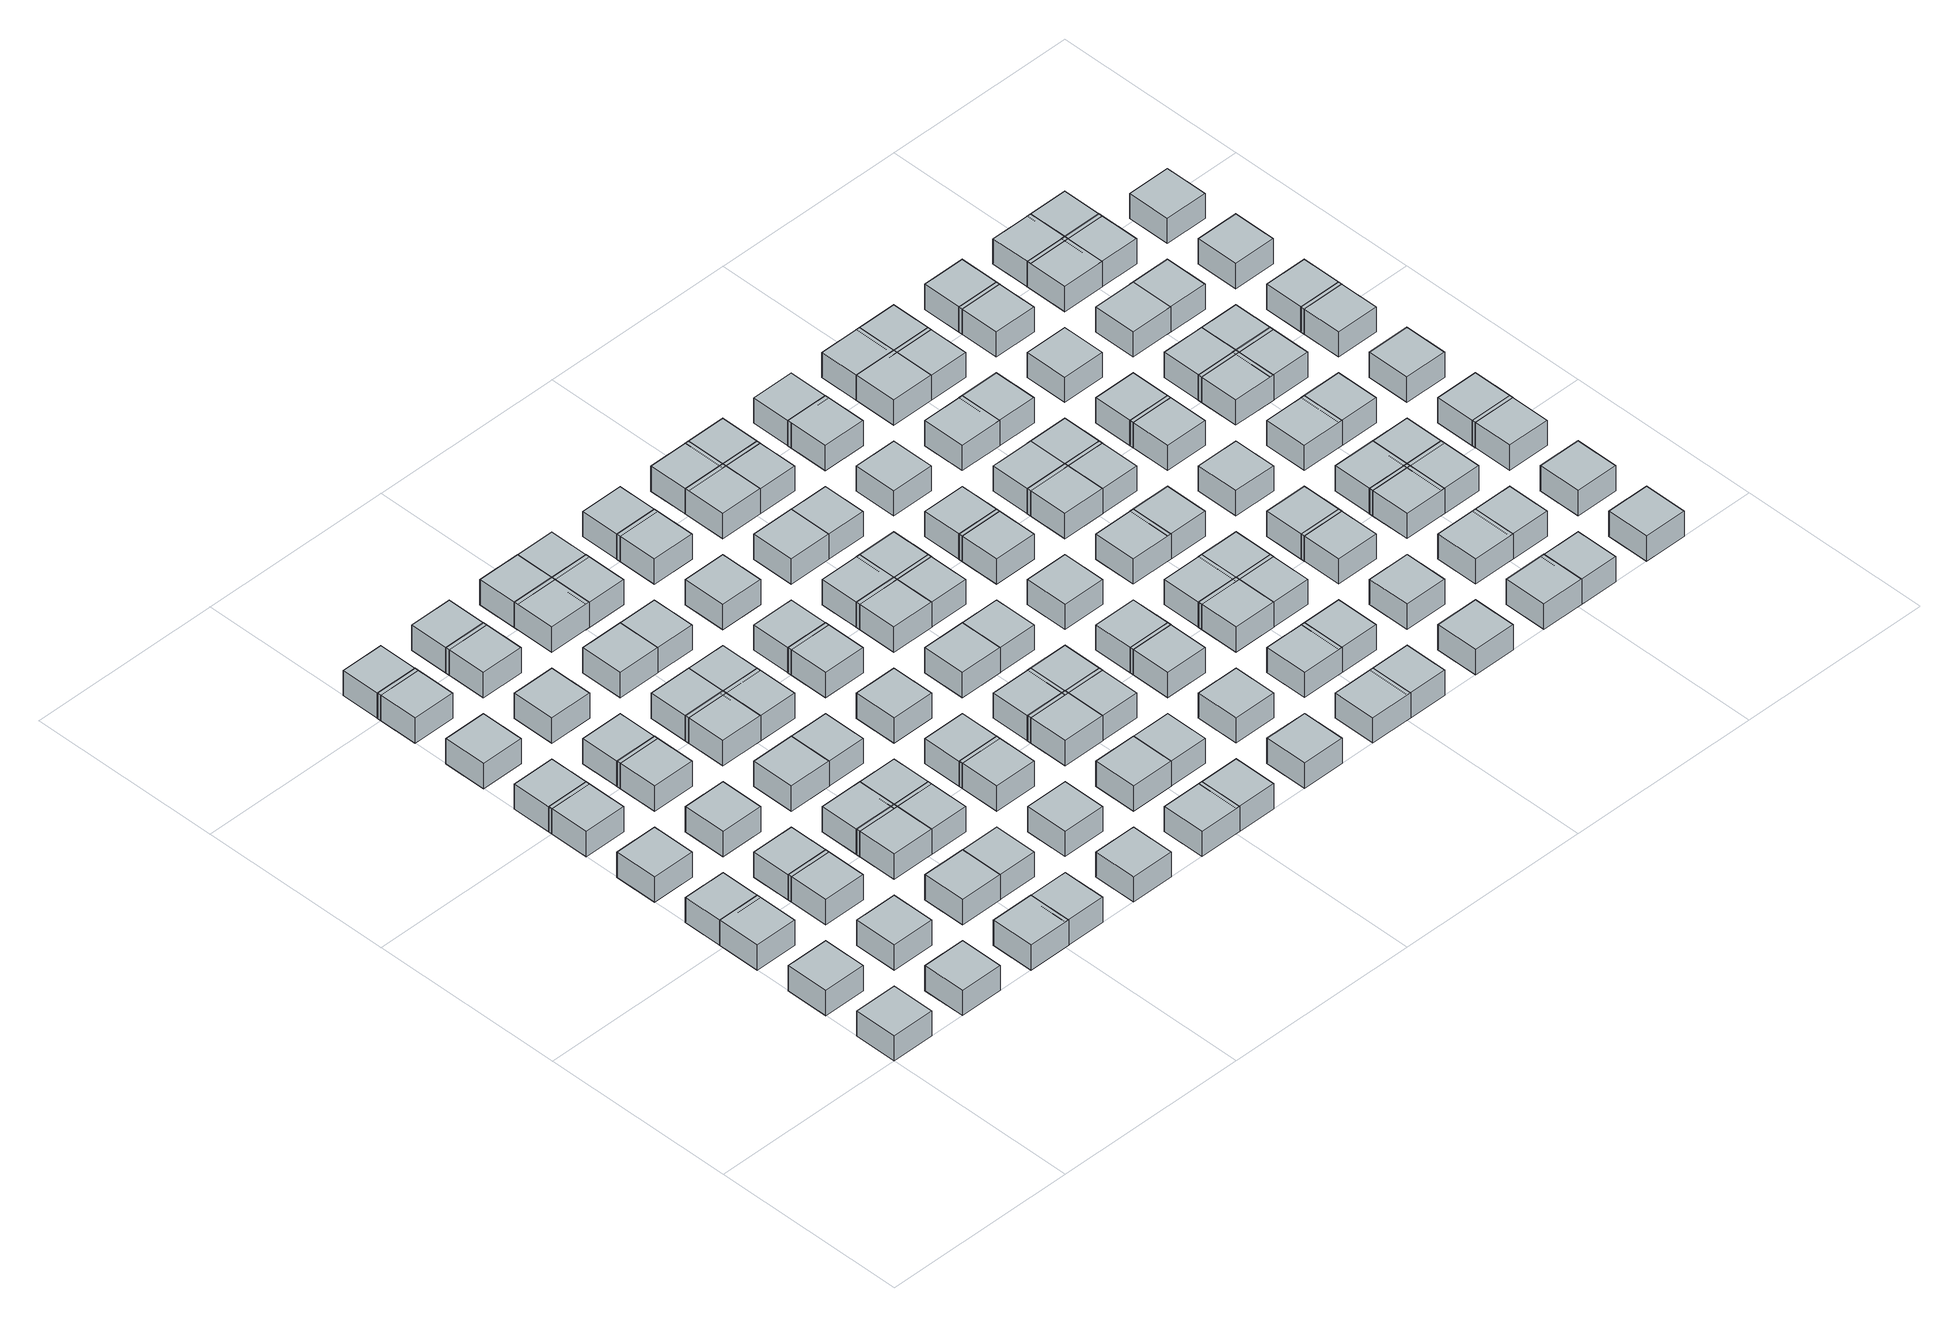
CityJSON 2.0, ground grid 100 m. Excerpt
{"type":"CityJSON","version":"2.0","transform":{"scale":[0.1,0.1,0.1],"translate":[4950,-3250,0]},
"CityObjects":{
"object1":{"type":"GenericCityObject","geometry":[{"type":"Solid","lod":"1","boundaries":[[[[0,1,2,3]],[[4,5,1,0]],[[5,6,2,1]],[[6,7,3,2]],[[7,4,0,3]],[[7,6,5,4]]]]}]},
"object2":{"type":"GenericCityObject","geometry":[{"type":"Solid","lod":"1","boundaries":[[[[8,9,10,11]],[[12,13,9,8]],[[13,14,10,9]],[[14,15,11,10]],[[15,12,8,11]],[[15,14,13,12]]]]}]},
"object3":{"type":"GenericCityObject","geometry":[{"type":"Solid","lod":"1","boundaries":[[[[16,17,18,19]],[[20,21,17,16]],[[21,22,18,17]],[[22,23,19,18]],[[23,20,16,19]],[[23,22,21,20]]]]}]},
"object4":{"type":"GenericCityObject","geometry":[{"type":"Solid","lod":"1","boundaries":[[[[24,25,26,27]],[[28,29,25,24]],[[29,30,26,25]],[[30,31,27,26]],[[31,28,24,27]],[[31,30,29,28]]]]}]},
"object5":{"type":"GenericCityObject","geometry":[{"type":"Solid","lod":"1","boundaries":[[[[32,33,34,35]],[[36,37,33,32]],[[37,38,34,33]],[[38,39,35,34]],[[39,36,32,35]],[[39,38,37,36]]]]}]},
"object6":{"type":"GenericCityObject","geometry":[{"type":"Solid","lod":"1","boundaries":[[[[40,41,42,43]],[[44,45,41,40]],[[45,46,42,41]],[[46,47,43,42]],[[47,44,40,43]],[[47,46,45,44]]]]}]},
"object7":{"type":"GenericCityObject","geometry":[{"type":"Solid","lod":"1","boundaries":[[[[48,49,50,51]],[[52,53,49,48]],[[53,54,50,49]],[[54,55,51,50]],[[55,52,48,51]],[[55,54,53,52]]]]}]},
"object8":{"type":"GenericCityObject","geometry":[{"type":"Solid","lod":"1","boundaries":[[[[56,57,58,59]],[[60,61,57,56]],[[61,62,58,57]],[[62,63,59,58]],[[63,60,56,59]],[[63,62,61,60]]]]}]},
"object9":{"type":"GenericCityObject","geometry":[{"type":"Solid","lod":"1","boundaries":[[[[64,65,66,67]],[[68,69,65,64]],[[69,70,66,65]],[[70,71,67,66]],[[71,68,64,67]],[[71,70,69,68]]]]}]},
"object10":{"type":"GenericCityObject","geometry":[{"type":"Solid","lod":"1","boundaries":[[[[72,73,74,75]],[[76,77,73,72]],[[77,78,74,73]],[[78,79,75,74]],[[79,76,72,75]],[[79,78,77,76]]]]}]},
"object11":{"type":"GenericCityObject","geometry":[{"type":"Solid","lod":"1","boundaries":[[[[80,81,82,83]],[[84,85,81,80]],[[85,86,82,81]],[[86,87,83,82]],[[87,84,80,83]],[[87,86,85,84]]]]}]},
"object12":{"type":"GenericCityObject","geometry":[{"type":"Solid","lod":"1","boundaries":[[[[88,89,90,91]],[[92,93,89,88]],[[93,94,90,89]],[[94,95,91,90]],[[95,92,88,91]],[[95,94,93,92]]]]}]},
"object13":{"type":"GenericCityObject","geometry":[{"type":"Solid","lod":"1","boundaries":[[[[96,97,98,99]],[[100,101,97,96]],[[101,102,98,97]],[[102,103,99,98]],[[103,100,96,99]],[[103,102,101,100]]]]}]},
"object14":{"type":"GenericCityObject","geometry":[{"type":"Solid","lod":"1","boundaries":[[[[104,105,106,107]],[[108,109,105,104]],[[109,110,106,105]],[[110,111,107,106]],[[111,108,104,107]],[[111,110,109,108]]]]}]},
"object15":{"type":"GenericCityObject","geometry":[{"type":"Solid","lod":"1","boundaries":[[[[112,113,114,115]],[[116,117,113,112]],[[117,118,114,113]],[[118,119,115,114]],[[119,116,112,115]],[[119,118,117,116]]]]}]},
"object16":{"type":"GenericCityObject","geometry":[{"type":"Solid","lod":"1","boundaries":[[[[120,121,122,123]],[[124,125,121,120]],[[125,126,122,121]],[[126,127,123,122]],[[127,124,120,123]],[[127,126,125,124]]]]}]},
"object17":{"type":"GenericCityObject","geometry":[{"type":"Solid","lod":"1","boundaries":[[[[128,129,130,131]],[[132,133,129,128]],[[133,134,130,129]],[[134,135,131,130]],[[135,132,128,131]],[[135,134,133,132]]]]}]},
"object18":{"type":"GenericCityObject","geometry":[{"type":"Solid","lod":"1","boundaries":[[[[136,137,138,139]],[[140,141,137,136]],[[141,142,138,137]],[[142,143,139,138]],[[143,140,136,139]],[[143,142,141,140]]]]}]},
"object19":{"type":"GenericCityObject","geometry":[{"type":"Solid","lod":"1","boundaries":[[[[144,145,146,147]],[[148,149,145,144]],[[149,150,146,145]],[[150,151,147,146]],[[151,148,144,147]],[[151,150,149,148]]]]}]},
"object20":{"type":"GenericCityObject","geometry":[{"type":"Solid","lod":"1","boundaries":[[[[152,153,154,155]],[[156,157,153,152]],[[157,158,154,153]],[[158,159,155,154]],[[159,156,152,155]],[[159,158,157,156]]]]}]},
"object21":{"type":"GenericCityObject","geometry":[{"type":"Solid","lod":"1","boundaries":[[[[160,161,162,163]],[[164,165,161,160]],[[165,166,162,161]],[[166,167,163,162]],[[167,164,160,163]],[[167,166,165,164]]]]}]},
"object22":{"type":"GenericCityObject","geometry":[{"type":"Solid","lod":"1","boundaries":[[[[168,169,170,171]],[[172,173,169,168]],[[173,174,170,169]],[[174,175,171,170]],[[175,172,168,171]],[[175,174,173,172]]]]}]},
"object23":{"type":"GenericCityObject","geometry":[{"type":"Solid","lod":"1","boundaries":[[[[176,177,178,179]],[[180,181,177,176]],[[181,182,178,177]],[[182,183,179,178]],[[183,180,176,179]],[[183,182,181,180]]]]}]},
"object24":{"type":"GenericCityObject","geometry":[{"type":"Solid","lod":"1","boundaries":[[[[184,185,186,187]],[[188,189,185,184]],[[189,190,186,185]],[[190,191,187,186]],[[191,188,184,187]],[[191,190,189,188]]]]}]},
"object25":{"type":"GenericCityObject","geometry":[{"type":"Solid","lod":"1","boundaries":[[[[192,193,194,195]],[[196,197,193,192]],[[197,198,194,193]],[[198,199,195,194]],[[199,196,192,195]],[[199,198,197,196]]]]}]},
"object26":{"type":"GenericCityObject","geometry":[{"type":"Solid","lod":"1","boundaries":[[[[200,201,202,203]],[[204,205,201,200]],[[205,206,202,201]],[[206,207,203,202]],[[207,204,200,203]],[[207,206,205,204]]]]}]},
"object27":{"type":"GenericCityObject","geometry":[{"type":"Solid","lod":"1","boundaries":[[[[208,209,210,211]],[[212,213,209,208]],[[213,214,210,209]],[[214,215,211,210]],[[215,212,208,211]],[[215,214,213,212]]]]}]},
"object28":{"type":"GenericCityObject","geometry":[{"type":"Solid","lod":"1","boundaries":[[[[216,217,218,219]],[[220,221,217,216]],[[221,222,218,217]],[[222,223,219,218]],[[223,220,216,219]],[[223,222,221,220]]]]}]},
"object29":{"type":"GenericCityObject","geometry":[{"type":"Solid","lod":"1","boundaries":[[[[224,225,226,227]],[[228,229,225,224]],[[229,230,226,225]],[[230,231,227,226]],[[231,228,224,227]],[[231,230,229,228]]]]}]},
"object30":{"type":"GenericCityObject","geometry":[{"type":"Solid","lod":"1","boundaries":[[[[232,233,234,235]],[[236,237,233,232]],[[237,238,234,233]],[[238,239,235,234]],[[239,236,232,235]],[[239,238,237,236]]]]}]},
"object31":{"type":"GenericCityObject","geometry":[{"type":"Solid","lod":"1","boundaries":[[[[240,241,242,243]],[[244,245,241,240]],[[245,246,242,241]],[[246,247,243,242]],[[247,244,240,243]],[[247,246,245,244]]]]}]},
"object32":{"type":"GenericCityObject","geometry":[{"type":"Solid","lod":"1","boundaries":[[[[248,249,250,251]],[[252,253,249,248]],[[253,254,250,249]],[[254,255,251,250]],[[255,252,248,251]],[[255,254,253,252]]]]}]},
"object33":{"type":"GenericCityObject","geometry":[{"type":"Solid","lod":"1","boundaries":[[[[256,257,258,259]],[[260,261,257,256]],[[261,262,258,257]],[[262,263,259,258]],[[263,260,256,259]],[[263,262,261,260]]]]}]},
"object34":{"type":"GenericCityObject","geometry":[{"type":"Solid","lod":"1","boundaries":[[[[264,265,266,267]],[[268,269,265,264]],[[269,270,266,265]],[[270,271,267,266]],[[271,268,264,267]],[[271,270,269,268]]]]}]},
"object35":{"type":"GenericCityObject","geometry":[{"type":"Solid","lod":"1","boundaries":[[[[272,273,274,275]],[[276,277,273,272]],[[277,278,274,273]],[[278,279,275,274]],[[279,276,272,275]],[[279,278,277,276]]]]}]},
"object36":{"type":"GenericCityObject","geometry":[{"type":"Solid","lod":"1","boundaries":[[[[280,281,282,283]],[[284,285,281,280]],[[285,286,282,281]],[[286,287,283,282]],[[287,284,280,283]],[[287,286,285,284]]]]}]},
"object37":{"type":"GenericCityObject","geometry":[{"type":"Solid","lod":"1","boundaries":[[[[288,289,290,291]],[[292,293,289,288]],[[293,294,290,289]],[[294,295,291,290]],[[295,292,288,291]],[[295,294,293,292]]]]}]},
"object38":{"type":"GenericCityObject","geometry":[{"type":"Solid","lod":"1","boundaries":[[[[296,297,298,299]],[[300,301,297,296]],[[301,302,298,297]],[[302,303,299,298]],[[303,300,296,299]],[[303,302,301,300]]]]}]},
"object39":{"type":"GenericCityObject","geometry":[{"type":"Solid","lod":"1","boundaries":[[[[304,305,306,307]],[[308,309,305,304]],[[309,310,306,305]],[[310,311,307,306]],[[311,308,304,307]],[[311,310,309,308]]]]}]},
"object40":{"type":"GenericCityObject","geometry":[{"type":"Solid","lod":"1","boundaries":[[[[312,313,314,315]],[[316,317,313,312]],[[317,318,314,313]],[[318,319,315,314]],[[319,316,312,315]],[[319,318,317,316]]]]}]},
"object41":{"type":"GenericCityObject","geometry":[{"type":"Solid","lod":"1","boundaries":[[[[320,321,322,323]],[[324,325,321,320]],[[325,326,322,321]],[[326,327,323,322]],[[327,324,320,323]],[[327,326,325,324]]]]}]},
"object42":{"type":"GenericCityObject","geometry":[{"type":"Solid","lod":"1","boundaries":[[[[328,329,330,331]],[[332,333,329,328]],[[333,334,330,329]],[[334,335,331,330]],[[335,332,328,331]],[[335,334,333,332]]]]}]},
"object43":{"type":"GenericCityObject","geometry":[{"type":"Solid","lod":"1","boundaries":[[[[336,337,338,339]],[[340,341,337,336]],[[341,342,338,337]],[[342,343,339,338]],[[343,340,336,339]],[[343,342,341,340]]]]}]},
"object44":{"type":"GenericCityObject","geometry":[{"type":"Solid","lod":"1","boundaries":[[[[344,345,346,347]],[[348,349,345,344]],[[349,350,346,345]],[[350,351,347,346]],[[351,348,344,347]],[[351,350,349,348]]]]}]},
"object45":{"type":"GenericCityObject","geometry":[{"type":"Solid","lod":"1","boundaries":[[[[352,353,354,355]],[[356,357,353,352]],[[357,358,354,353]],[[358,359,355,354]],[[359,356,352,355]],[[359,358,357,356]]]]}]},
"object46":{"type":"GenericCityObject","geometry":[{"type":"Solid","lod":"1","boundaries":[[[[360,361,362,363]],[[364,365,361,360]],[[365,366,362,361]],[[366,367,363,362]],[[367,364,360,363]],[[367,366,365,364]]]]}]},
"object47":{"type":"GenericCityObject","geometry":[{"type":"Solid","lod":"1","boundaries":[[[[368,369,370,371]],[[372,373,369,368]],[[373,374,370,369]],[[374,375,371,370]],[[375,372,368,371]],[[375,374,373,372]]]]}]},
"object48":{"type":"GenericCityObject","geometry":[{"type":"Solid","lod":"1","boundaries":[[[[376,377,378,379]],[[380,381,377,376]],[[381,382,378,377]],[[382,383,379,378]],[[383,380,376,379]],[[383,382,381,380]]]]}]},
"object49":{"type":"GenericCityObject","geometry":[{"type":"Solid","lod":"1","boundaries":[[[[384,385,386,387]],[[388,389,385,384]],[[389,390,386,385]],[[390,391,387,386]],[[391,388,384,387]],[[391,390,389,388]]]]}]},
"object50":{"type":"GenericCityObject","geometry":[{"type":"Solid","lod":"1","boundaries":[[[[392,393,394,395]],[[396,397,393,392]],[[397,398,394,393]],[[398,399,395,394]],[[399,396,392,395]],[[399,398,397,396]]]]}]},
"object51":{"type":"GenericCityObject","geometry":[{"type":"Solid","lod":"1","boundaries":[[[[400,401,402,403]],[[404,405,401,400]],[[405,406,402,401]],[[406,407,403,402]],[[407,404,400,403]],[[407,406,405,404]]]]}]},
"object52":{"type":"GenericCityObject","geometry":[{"type":"Solid","lod":"1","boundaries":[[[[408,409,410,411]],[[412,413,409,408]],[[413,414,410,409]],[[414,415,411,410]],[[415,412,408,411]],[[415,414,413,412]]]]}]},
"object53":{"type":"GenericCityObject","geometry":[{"type":"Solid","lod":"1","boundaries":[[[[416,417,418,419]],[[420,421,417,416]],[[421,422,418,417]],[[422,423,419,418]],[[423,420,416,419]],[[423,422,421,420]]]]}]},
"object54":{"type":"GenericCityObject","geometry":[{"type":"Solid","lod":"1","boundaries":[[[[424,425,426,427]],[[428,429,425,424]],[[429,430,426,425]],[[430,431,427,426]],[[431,428,424,427]],[[431,430,429,428]]]]}]},
"object55":{"type":"GenericCityObject","geometry":[{"type":"Solid","lod":"1","boundaries":[[[[432,433,434,435]],[[436,437,433,432]],[[437,438,434,433]],[[438,439,435,434]],[[439,436,432,435]],[[439,438,437,436]]]]}]},
"object56":{"type":"GenericCityObject","geometry":[{"type":"Solid","lod":"1","boundaries":[[[[440,441,442,443]],[[444,445,441,440]],[[445,446,442,441]],[[446,447,443,442]],[[447,444,440,443]],[[447,446,445,444]]]]}]},
"object57":{"type":"GenericCityObject","geometry":[{"type":"Solid","lod":"1","boundaries":[[[[448,449,450,451]],[[452,453,449,448]],[[453,454,450,449]],[[454,455,451,450]],[[455,452,448,451]],[[455,454,453,452]]]]}]},
"object58":{"type":"GenericCityObject","geometry":[{"type":"Solid","lod":"1","boundaries":[[[[456,457,458,459]],[[460,461,457,456]],[[461,462,458,457]],[[462,463,459,458]],[[463,460,456,459]],[[463,462,461,460]]]]}]},
"object59":{"type":"GenericCityObject","geometry":[{"type":"Solid","lod":"1","boundaries":[[[[464,465,466,467]],[[468,469,465,464]],[[469,470,466,465]],[[470,471,467,466]],[[471,468,464,467]],[[471,470,469,468]]]]}]},
"object60":{"type":"GenericCityObject","geometry":[{"type":"Solid","lod":"1","boundaries":[[[[472,473,474,475]],[[476,477,473,472]],[[477,478,474,473]],[[478,479,475,474]],[[479,476,472,475]],[[479,478,477,476]]]]}]},
"object61":{"type":"GenericCityObject","geometry":[{"type":"Solid","lod":"1","boundaries":[[[[480,481,482,483]],[[484,485,481,480]],[[485,486,482,481]],[[486,487,483,482]],[[487,484,480,483]],[[487,486,485,484]]]]}]},
"object62":{"type":"GenericCityObject","geometry":[{"type":"Solid","lod":"1","boundaries":[[[[488,489,490,491]],[[492,493,489,488]],[[493,494,490,489]],[[494,495,491,490]],[[495,492,488,491]],[[495,494,493,492]]]]}]},
"object63":{"type":"GenericCityObject","geometry":[{"type":"Solid","lod":"1","boundaries":[[[[496,497,498,499]],[[500,501,497,496]],[[501,502,498,497]],[[502,503,499,498]],[[503,500,496,499]],[[503,502,501,500]]]]}]},
"object64":{"type":"GenericCityObject","geometry":[{"type":"Solid","lod":"1","boundaries":[[[[504,505,506,507]],[[508,509,505,504]],[[509,510,506,505]],[[510,511,507,506]],[[511,508,504,507]],[[511,510,509,508]]]]}]},
"object65":{"type":"GenericCityObject","geometry":[{"type":"Solid","lod":"1","boundaries":[[[[512,513,514,515]],[[516,517,513,512]],[[517,518,514,513]],[[518,519,515,514]],[[519,516,512,515]],[[519,518,517,516]]]]}]},
"object66":{"type":"GenericCityObject","geometry":[{"type":"Solid","lod":"1","boundaries":[[[[520,521,522,523]],[[524,525,521,520]],[[525,526,522,521]],[[526,527,523,522]],[[527,524,520,523]],[[527,526,525,524]]]]}]},
"object67":{"type":"GenericCityObject","geometry":[{"type":"Solid","lod":"1","boundaries":[[[[528,529,530,531]],[[532,533,529,528]],[[533,534,530,529]],[[534,535,531,530]],[[535,532,528,531]],[[535,534,533,532]]]]}]},
"object68":{"type":"GenericCityObject","geometry":[{"type":"Solid","lod":"1","boundaries":[[[[536,537,538,539]],[[540,541,537,536]],[[541,542,538,537]],[[542,543,539,538]],[[543,540,536,539]],[[543,542,541,540]]]]}]},
"object69":{"type":"GenericCityObject","geometry":[{"type":"Solid","lod":"1","boundaries":[[[[544,545,546,547]],[[548,549,545,544]],[[549,550,546,545]],[[550,551,547,546]],[[551,548,544,547]],[[551,550,549,548]]]]}]},
"object70":{"type":"GenericCityObject","geometry":[{"type":"Solid","lod":"1","boundaries":[[[[552,553,554,555]],[[556,557,553,552]],[[557,558,554,553]],[[558,559,555,554]],[[559,556,552,555]],[[559,558,557,556]]]]}]},
"object71":{"type":"GenericCityObject","geometry":[{"type":"Solid","lod":"1","boundaries":[[[[560,561,562,563]],[[564,565,561,560]],[[565,566,562,561]],[[566,567,563,562]],[[567,564,560,563]],[[567,566,565,564]]]]}]},
"object72":{"type":"GenericCityObject","geometry":[{"type":"Solid","lod":"1","boundaries":[[[[568,569,570,571]],[[572,573,569,568]],[[573,574,570,569]],[[574,575,571,570]],[[575,572,568,571]],[[575,574,573,572]]]]}]},
"object73":{"type":"GenericCityObject","geometry":[{"type":"Solid","lod":"1","boundaries":[[[[576,577,578,579]],[[580,581,577,576]],[[581,582,578,577]],[[582,583,579,578]],[[583,580,576,579]],[[583,582,581,580]]]]}]},
"object74":{"type":"GenericCityObject","geometry":[{"type":"Solid","lod":"1","boundaries":[[[[584,585,586,587]],[[588,589,585,584]],[[589,590,586,585]],[[590,591,587,586]],[[591,588,584,587]],[[591,590,589,588]]]]}]},
"object75":{"type":"GenericCityObject","geometry":[{"type":"Solid","lod":"1","boundaries":[[[[592,593,594,595]],[[596,597,593,592]],[[597,598,594,593]],[[598,599,595,594]],[[599,596,592,595]],[[599,598,597,596]]]]}]},
"object76":{"type":"GenericCityObject","geometry":[{"type":"Solid","lod":"1","boundaries":[[[[600,601,602,603]],[[604,605,601,600]],[[605,606,602,601]],[[606,607,603,602]],[[607,604,600,603]],[[607,606,605,604]]]]}]},
"object77":{"type":"GenericCityObject","geometry":[{"type":"Solid","lod":"1","boundaries":[[[[608,609,610,611]],[[612,613,609,608]],[[613,614,610,609]],[[614,615,611,610]],[[615,612,608,611]],[[615,614,613,612]]]]}]},
"object78":{"type":"GenericCityObject","geometry":[{"type":"Solid","lod":"1","boundaries":[[[[616,617,618,619]],[[620,621,617,616]],[[621,622,618,617]],[[622,623,619,618]],[[623,620,616,619]],[[623,622,621,620]]]]}]},
"object79":{"type":"GenericCityObject","geometry":[{"type":"Solid","lod":"1","boundaries":[[[[624,625,626,627]],[[628,629,625,624]],[[629,630,626,625]],[[630,631,627,626]],[[631,628,624,627]],[[631,630,629,628]]]]}]},
"object80":{"type":"GenericCityObject","geometry":[{"type":"Solid","lod":"1","boundaries":[[[[632,633,634,635]],[[636,637,633,632]],[[637,638,634,633]],[[638,639,635,634]],[[639,636,632,635]],[[639,638,637,636]]]]}]},
"object81":{"type":"GenericCityObject","geometry":[{"type":"Solid","lod":"1","boundaries":[[[[640,641,642,643]],[[644,645,641,640]],[[645,646,642,641]],[[646,647,643,642]],[[647,644,640,643]],[[647,646,645,644]]]]}]},
"object82":{"type":"GenericCityObject","geometry":[{"type":"Solid","lod":"1","boundaries":[[[[648,649,650,651]],[[652,653,649,648]],[[653,654,650,649]],[[654,655,651,650]],[[655,652,648,651]],[[655,654,653,652]]]]}]},
"object83":{"type":"GenericCityObject","geometry":[{"type":"Solid","lod":"1","boundaries":[[[[656,657,658,659]],[[660,661,657,656]],[[661,662,658,657]],[[662,663,659,658]],[[663,660,656,659]],[[663,662,661,660]]]]}]},
"object84":{"type":"GenericCityObject","geometry":[{"type":"Solid","lod":"1","boundaries":[[[[664,665,666,667]],[[668,669,665,664]],[[669,670,666,665]],[[670,671,667,666]],[[671,668,664,667]],[[671,670,669,668]]]]}]},
"object85":{"type":"GenericCityObject","geometry":[{"type":"Solid","lod":"1","boundaries":[[[[672,673,674,675]],[[676,677,673,672]],[[677,678,674,673]],[[678,679,675,674]],[[679,676,672,675]],[[679,678,677,676]]]]}]},
"object86":{"type":"GenericCityObject","geometry":[{"type":"Solid","lod":"1","boundaries":[[[[680,681,682,683]],[[684,685,681,680]],[[685,686,682,681]],[[686,687,683,682]],[[687,684,680,683]],[[687,686,685,684]]]]}]},
"object87":{"type":"GenericCityObject","geometry":[{"type":"Solid","lod":"1","boundaries":[[[[688,689,690,691]],[[692,693,689,688]],[[693,694,690,689]],[[694,695,691,690]],[[695,692,688,691]],[[695,694,693,692]]]]}]},
"object88":{"type":"GenericCityObject","geometry":[{"type":"Solid","lod":"1","boundaries":[[[[696,697,698,699]],[[700,701,697,696]],[[701,702,698,697]],[[702,703,699,698]],[[703,700,696,699]],[[703,702,701,700]]]]}]},
"object89":{"type":"GenericCityObject","geometry":[{"type":"Solid","lod":"1","boundaries":[[[[704,705,706,707]],[[708,709,705,704]],[[709,710,706,705]],[[710,711,707,706]],[[711,708,704,707]],[[711,710,709,708]]]]}]},
"object90":{"type":"GenericCityObject","geometry":[{"type":"Solid","lod":"1","boundaries":[[[[712,713,714,715]],[[716,717,713,712]],[[717,718,714,713]],[[718,719,715,714]],[[719,716,712,715]],[[719,718,717,716]]]]}]},
"object91":{"type":"GenericCityObject","geometry":[{"type":"Solid","lod":"1","boundaries":[[[[720,721,722,723]],[[724,725,721,720]],[[725,726,722,721]],[[726,727,723,722]],[[727,724,720,723]],[[727,726,725,724]]]]}]},
"object92":{"type":"GenericCityObject","geometry":[{"type":"Solid","lod":"1","boundaries":[[[[728,729,730,731]],[[732,733,729,728]],[[733,734,730,729]],[[734,735,731,730]],[[735,732,728,731]],[[735,734,733,732]]]]}]},
"object93":{"type":"GenericCityObject","geometry":[{"type":"Solid","lod":"1","boundaries":[[[[736,737,738,739]],[[740,741,737,736]],[[741,742,738,737]],[[742,743,739,738]],[[743,740,736,739]],[[743,742,741,740]]]]}]},
"object94":{"type":"GenericCityObject","geometry":[{"type":"Solid","lod":"1","boundaries":[[[[744,745,746,747]],[[748,749,745,744]],[[749,750,746,745]],[[750,751,747,746]],[[751,748,744,747]],[[751,750,749,748]]]]}]},
"object95":{"type":"GenericCityObject","geometry":[{"type":"Solid","lod":"1","boundaries":[[[[752,753,754,755]],[[756,757,753,752]],[[757,758,754,753]],[[758,759,755,754]],[[759,756,752,755]],[[759,758,757,756]]]]}]},
"object96":{"type":"GenericCityObject","geometry":[{"type":"Solid","lod":"1","boundaries":[[[[760,761,762,763]],[[764,765,761,760]],[[765,766,762,761]],[[766,767,763,762]],[[767,764,760,763]],[[767,766,765,764]]]]}]},
"object97":{"type":"GenericCityObject","geometry":[{"type":"Solid","lod":"1","boundaries":[[[[768,769,770,771]],[[772,773,769,768]],[[773,774,770,769]],[[774,775,771,770]],[[775,772,768,771]],[[775,774,773,772]]]]}]},
"object98":{"type":"GenericCityObject","geometry":[{"type":"Solid","lod":"1","boundaries":[[[[776,777,778,779]],[[780,781,777,776]],[[781,782,778,777]],[[782,783,779,778]],[[783,780,776,779]],[[783,782,781,780]]]]}]},
"object99":{"type":"GenericCityObject","geometry":[{"type":"Solid","lod":"1","boundaries":[[[[784,785,786,787]],[[788,789,785,784]],[[789,790,786,785]],[[790,791,787,786]],[[791,788,784,787]],[[791,790,789,788]]]]}]},
"object100":{"type":"GenericCityObject","geometry":[{"type":"Solid","lod":"1","boundaries":[[[[792,793,794,795]],[[796,797,793,792]],[[797,798,794,793]],[[798,799,795,794]],[[799,796,792,795]],[[799,798,797,796]]]]}]},
"object101":{"type":"GenericCityObject","geometry":[{"type":"Solid","lod":"1","boundaries":[[[[800,801,802,803]],[[804,805,801,800]],[[805,806,802,801]],[[806,807,803,802]],[[807,804,800,803]],[[807,806,805,804]]]]}]},
"object102":{"type":"GenericCityObject","geometry":[{"type":"Solid","lod":"1","boundaries":[[[[808,809,810,811]],[[812,813,809,808]],[[813,814,810,809]],[[814,815,811,810]],[[815,812,808,811]],[[815,814,813,812]]]]}]},
"object103":{"type":"GenericCityObject","geometry":[{"type":"Solid","lod":"1","boundaries":[[[[816,817,818,819]],[[820,821,817,816]],[[821,822,818,817]],[[822,823,819,818]],[[823,820,816,819]],[[823,822,821,820]]]]}]},
"object104":{"type":"GenericCityObject","geometry":[{"type":"Solid","lod":"1","boundaries":[[[[824,825,826,827]],[[828,829,825,824]],[[829,830,826,825]],[[830,831,827,826]],[[831,828,824,827]],[[831,830,829,828]]]]}]},
"object105":{"type":"GenericCityObject","geometry":[{"type":"Solid","lod":"1","boundaries":[[[[832,833,834,835]],[[836,837,833,832]],[[837,838,834,833]],[[838,839,835,834]],[[839,836,832,835]],[[839,838,837,836]]]]}]},
"object106":{"type":"GenericCityObject","geometry":[{"type":"Solid","lod":"1","boundaries":[[[[840,841,842,843]],[[844,845,841,840]],[[845,846,842,841]],[[846,847,843,842]],[[847,844,840,843]],[[847,846,845,844]]]]}]},
"object107":{"type":"GenericCityObject","geometry":[{"type":"Solid","lod":"1","boundaries":[[[[848,849,850,851]],[[852,853,849,848]],[[853,854,850,849]],[[854,855,851,850]],[[855,852,848,851]],[[855,854,853,852]]]]}]},
"object108":{"type":"GenericCityObject","geometry":[{"type":"Solid","lod":"1","boundaries":[[[[856,857,858,859]],[[860,861,857,856]],[[861,862,858,857]],[[862,863,859,858]],[[863,860,856,859]],[[863,862,861,860]]]]}]},
"object109":{"type":"GenericCityObject","geometry":[{"type":"Solid","lod":"1","boundaries":[[[[864,865,866,867]],[[868,869,865,864]],[[869,870,866,865]],[[870,871,867,866]],[[871,868,864,867]],[[871,870,869,868]]]]}]},
"object110":{"type":"GenericCityObject","geometry":[{"type":"Solid","lod":"1","boundaries":[[[[872,873,874,875]],[[876,877,873,872]],[[877,878,874,873]],[[878,879,875,874]],[[879,876,872,875]],[[879,878,877,876]]]]}]},
"object111":{"type":"GenericCityObject","geometry":[{"type":"Solid","lod":"1","boundaries":[[[[880,881,882,883]],[[884,885,881,880]],[[885,886,882,881]],[[886,887,883,882]],[[887,884,880,883]],[[887,886,885,884]]]]}]},
"object112":{"type":"GenericCityObject","geometry":[{"type":"Solid","lod":"1","boundaries":[[[[888,889,890,891]],[[892,893,889,888]],[[893,894,890,889]],[[894,895,891,890]],[[895,892,888,891]],[[895,894,893,892]]]]}]},
"object113":{"type":"GenericCityObject","geometry":[{"type":"Solid","lod":"1","boundaries":[[[[896,897,898,899]],[[900,901,897,896]],[[901,902,898,897]],[[902,903,899,898]],[[903,900,896,899]],[[903,902,901,900]]]]}]},
"object114":{"type":"GenericCityObject","geometry":[{"type":"Solid","lod":"1","boundaries":[[[[904,905,906,907]],[[908,909,905,904]],[[909,910,906,905]],[[910,911,907,906]],[[911,908,904,907]],[[911,910,909,908]]]]}]},
"object115":{"type":"GenericCityObject","geometry":[{"type":"Solid","lod":"1","boundaries":[[[[912,913,914,915]],[[916,917,913,912]],[[917,918,914,913]],[[918,919,915,914]],[[919,916,912,915]],[[919,918,917,916]]]]}]},
"object116":{"type":"GenericCityObject","geometry":[{"type":"Solid","lod":"1","boundaries":[[[[920,921,922,923]],[[924,925,921,920]],[[925,926,922,921]],[[926,927,923,922]],[[927,924,920,923]],[[927,926,925,924]]]]}]},
"object117":{"type":"GenericCityObject","geometry":[{"type":"Solid","lod":"1","boundaries":[[[[928,929,930,931]],[[932,933,929,928]],[[933,934,930,929]],[[934,935,931,930]],[[935,932,928,931]],[[935,934,933,932]]]]}]},
"object118":{"type":"GenericCityObject","geometry":[{"type":"Solid","lod":"1","boundaries":[[[[936,937,938,939]],[[940,941,937,936]],[[941,942,938,937]],[[942,943,939,938]],[[943,940,936,939]],[[943,942,941,940]]]]}]},
"object119":{"type":"GenericCityObject","geometry":[{"type":"Solid","lod":"1","boundaries":[[[[944,945,946,947]],[[948,949,945,944]],[[949,950,946,945]],[[950,951,947,946]],[[951,948,944,947]],[[951,950,949,948]]]]}]},
"object120":{"type":"GenericCityObject","geometry":[{"type":"Solid","lod":"1","boundaries":[[[[952,953,954,955]],[[956,957,953,952]],[[957,958,954,953]],[[958,959,955,954]],[[959,956,952,955]],[[959,958,957,956]]]]}]},
"object121":{"type":"GenericCityObject","geometry":[{"type":"Solid","lod":"1","boundaries":[[[[960,961,962,963]],[[964,965,961,960]],[[965,966,962,961]],[[966,967,963,962]],[[967,964,960,963]],[[967,966,965,964]]]]}]},
"object122":{"type":"GenericCityObject","geometry":[{"type":"Solid","lod":"1","boundaries":[[[[968,969,970,971]],[[972,973,969,968]],[[973,974,970,969]],[[974,975,971,970]],[[975,972,968,971]],[[975,974,973,972]]]]}]},
"object123":{"type":"GenericCityObject","geometry":[{"type":"Solid","lod":"1","boundaries":[[[[976,977,978,979]],[[980,981,977,976]],[[981,982,978,977]],[[982,983,979,978]],[[983,980,976,979]],[[983,982,981,980]]]]}]},
"object124":{"type":"GenericCityObject","geometry":[{"type":"Solid","lod":"1","boundaries":[[[[984,985,986,987]],[[988,989,985,984]],[[989,990,986,985]],[[990,991,987,986]],[[991,988,984,987]],[[991,990,989,988]]]]}]},
"object125":{"type":"GenericCityObject","geometry":[{"type":"Solid","lod":"1","boundaries":[[[[992,993,994,995]],[[996,997,993,992]],[[997,998,994,993]],[[998,999,995,994]],[[999,996,992,995]],[[999,998,997,996]]]]}]},
"object126":{"type":"GenericCityObject","geometry":[{"type":"Solid","lod":"1","boundaries":[[[[1000,1001,1002,1003]],[[1004,1005,1001,1000]],[[1005,1006,1002,1001]],[[1006,1007,1003,1002]],[[1007,1004,1000,1003]],[[1007,1006,1005,1004]]]]}]},
"object127":{"type":"GenericCityObject","geometry":[{"type":"Solid","lod":"1","boundaries":[[[[1008,1009,1010,1011]],[[1012,1013,1009,1008]],[[1013,1014,1010,1009]],[[1014,1015,1011,1010]],[[1015,1012,1008,1011]],[[1015,1014,1013,1012]]]]}]},
"object128":{"type":"GenericCityObject","geometry":[{"type":"Solid","lod":"1","boundaries":[[[[1016,1017,1018,1019]],[[1020,1021,1017,1016]],[[1021,1022,1018,1017]],[[1022,1023,1019,1018]],[[1023,1020,1016,1019]],[[1023,1022,1021,1020]]]]}]},
"object129":{"type":"GenericCityObject","geometry":[{"type":"Solid","lod":"1","boundaries":[[[[1024,1025,1026,1027]],[[1028,1029,1025,1024]],[[1029,1030,1026,1025]],[[1030,1031,1027,1026]],[[1031,1028,1024,1027]],[[1031,1030,1029,1028]]]]}]},
"object130":{"type":"GenericCityObject","geometry":[{"type":"Solid","lod":"1","boundaries":[[[[1032,1033,1034,1035]],[[1036,1037,1033,1032]],[[1037,1038,1034,1033]],[[1038,1039,1035,1034]],[[1039,1036,1032,1035]],[[1039,1038,1037,1036]]]]}]},
"object131":{"type":"GenericCityObject","geometry":[{"type":"Solid","lod":"1","boundaries":[[[[1040,1041,1042,1043]],[[1044,1045,1041,1040]],[[1045,1046,1042,1041]],[[1046,1047,1043,1042]],[[1047,1044,1040,1043]],[[1047,1046,1045,1044]]]]}]},
"object132":{"type":"GenericCityObject","geometry":[{"type":"Solid","lod":"1","boundaries":[[[[1048,1049,1050,1051]],[[1052,1053,1049,1048]],[[1053,1054,1050,1049]],[[1054,1055,1051,1050]],[[1055,1052,1048,1051]],[[1055,1054,1053,1052]]]]}]},
"object133":{"type":"GenericCityObject","geometry":[{"type":"Solid","lod":"1","boundaries":[[[[1056,1057,1058,1059]],[[1060,1061,1057,1056]],[[1061,1062,1058,1057]],[[1062,1063,1059,1058]],[[1063,1060,1056,1059]],[[1063,1062,1061,1060]]]]}]},
"object134":{"type":"GenericCityObject","geometry":[{"type":"Solid","lod":"1","boundaries":[[[[1064,1065,1066,1067]],[[1068,1069,1065,1064]],[[1069,1070,1066,1065]],[[1070,1071,1067,1066]],[[1071,1068,1064,1067]],[[1071,1070,1069,1068]]]]}]},
"object135":{"type":"GenericCityObject","geometry":[{"type":"Solid","lod":"1","boundaries":[[[[1072,1073,1074,1075]],[[1076,1077,1073,1072]],[[1077,1078,1074,1073]],[[1078,1079,1075,1074]],[[1079,1076,1072,1075]],[[1079,1078,1077,1076]]]]}]},
"object136":{"type":"GenericCityObject","geometry":[{"type":"Solid","lod":"1","boundaries":[[[[1080,1081,1082,1083]],[[1084,1085,1081,1080]],[[1085,1086,1082,1081]],[[1086,1087,1083,1082]],[[1087,1084,1080,1083]],[[1087,1086,1085,1084]]]]}]},
"object137":{"type":"GenericCityObject","geometry":[{"type":"Solid","lod":"1","boundaries":[[[[1088,1089,1090,1091]],[[1092,1093,1089,1088]],[[1093,1094,1090,1089]],[[1094,1095,1091,1090]],[[1095,1092,1088,1091]],[[1095,1094,1093,1092]]]]}]},
"object138":{"type":"GenericCityObject","geometry":[{"type":"Solid","lod":"1","boundaries":[[[[1096,1097,1098,1099]],[[1100,1101,1097,1096]],[[1101,1102,1098,1097]],[[1102,1103,1099,1098]],[[1103,1100,1096,1099]],[[1103,1102,1101,1100]]]]}]},
"object139":{"type":"GenericCityObject","geometry":[{"type":"Solid","lod":"1","boundaries":[[[[1104,1105,1106,1107]],[[1108,1109,1105,1104]],[[1109,1110,1106,1105]],[[1110,1111,1107,1106]],[[1111,1108,1104,1107]],[[1111,1110,1109,1108]]]]}]}
},
"vertices":[
[0,0,0],[220,0,0],[220,220,0],[0,220,0],[0,0,140],[220,0,140],[220,220,140],[0,220,140],
[0,400,0],[220,400,0],[220,620,0],[0,620,0],[0,400,140],[220,400,140],[220,620,140],[0,620,140],
[0,800,0],[220,800,0],[220,1020,0],[0,1020,0],[0,800,140],[220,800,140],[220,1020,140],[0,1020,140],
[0,1000,0],[220,1000,0],[220,1220,0],[0,1220,0],[0,1000,140],[220,1000,140],[220,1220,140],[0,1220,140],
[400,0,0],[620,0,0],[620,220,0],[400,220,0],[400,0,140],[620,0,140],[620,220,140],[400,220,140],
[0,1400,0],[220,1400,0],[220,1620,0],[0,1620,0],[0,1400,140],[220,1400,140],[220,1620,140],[0,1620,140],
[400,400,0],[620,400,0],[620,620,0],[400,620,0],[400,400,140],[620,400,140],[620,620,140],[400,620,140],
[0,1800,0],[220,1800,0],[220,2020,0],[0,2020,0],[0,1800,140],[220,1800,140],[220,2020,140],[0,2020,140],
[0,2000,0],[220,2000,0],[220,2220,0],[0,2220,0],[0,2000,140],[220,2000,140],[220,2220,140],[0,2220,140],
[400,800,0],[620,800,0],[620,1020,0],[400,1020,0],[400,800,140],[620,800,140],[620,1020,140],[400,1020,140],
[400,1000,0],[620,1000,0],[620,1220,0],[400,1220,0],[400,1000,140],[620,1000,140],[620,1220,140],[400,1220,140],
[0,2400,0],[220,2400,0],[220,2620,0],[0,2620,0],[0,2400,140],[220,2400,140],[220,2620,140],[0,2620,140],
[800,0,0],[1020,0,0],[1020,220,0],[800,220,0],[800,0,140],[1020,0,140],[1020,220,140],[800,220,140],
[400,1400,0],[620,1400,0],[620,1620,0],[400,1620,0],[400,1400,140],[620,1400,140],[620,1620,140],[400,1620,140],
[0,2800,0],[220,2800,0],[220,3020,0],[0,3020,0],[0,2800,140],[220,2800,140],[220,3020,140],[0,3020,140],
[0,3000,0],[220,3000,0],[220,3220,0],[0,3220,0],[0,3000,140],[220,3000,140],[220,3220,140],[0,3220,140],
[800,400,0],[1020,400,0],[1020,620,0],[800,620,0],[800,400,140],[1020,400,140],[1020,620,140],[800,620,140],
[400,1800,0],[620,1800,0],[620,2020,0],[400,2020,0],[400,1800,140],[620,1800,140],[620,2020,140],[400,2020,140],
[1000,0,0],[1220,0,0],[1220,220,0],[1000,220,0],[1000,0,140],[1220,0,140],[1220,220,140],[1000,220,140],
[400,2000,0],[620,2000,0],[620,2220,0],[400,2220,0],[400,2000,140],[620,2000,140],[620,2220,140],[400,2220,140],
[800,800,0],[1020,800,0],[1020,1020,0],[800,1020,0],[800,800,140],[1020,800,140],[1020,1020,140],[800,1020,140],
[800,1000,0],[1020,1000,0],[1020,1220,0],[800,1220,0],[800,1000,140],[1020,1000,140],[1020,1220,140],[800,1220,140],
[1000,400,0],[1220,400,0],[1220,620,0],[1000,620,0],[1000,400,140],[1220,400,140],[1220,620,140],[1000,620,140],
[400,2400,0],[620,2400,0],[620,2620,0],[400,2620,0],[400,2400,140],[620,2400,140],[620,2620,140],[400,2620,140],
[800,1400,0],[1020,1400,0],[1020,1620,0],[800,1620,0],[800,1400,140],[1020,1400,140],[1020,1620,140],[800,1620,140],
[1000,800,0],[1220,800,0],[1220,1020,0],[1000,1020,0],[1000,800,140],[1220,800,140],[1220,1020,140],[1000,1020,140],
[400,2800,0],[620,2800,0],[620,3020,0],[400,3020,0],[400,2800,140],[620,2800,140],[620,3020,140],[400,3020,140],
[1000,1000,0],[1220,1000,0],[1220,1220,0],[1000,1220,0],[1000,1000,140],[1220,1000,140],[1220,1220,140],[1000,1220,140],
[400,3000,0],[620,3000,0],[620,3220,0],[400,3220,0],[400,3000,140],[620,3000,140],[620,3220,140],[400,3220,140],
[800,1800,0],[1020,1800,0],[1020,2020,0],[800,2020,0],[800,1800,140],[1020,1800,140],[1020,2020,140],[800,2020,140],
[1400,0,0],[1620,0,0],[1620,220,0],[1400,220,0],[1400,0,140],[1620,0,140],[1620,220,140],[1400,220,140],
[800,2000,0],[1020,2000,0],[1020,2220,0],[800,2220,0],[800,2000,140],[1020,2000,140],[1020,2220,140],[800,2220,140],
[1000,1400,0],[1220,1400,0],[1220,1620,0],[1000,1620,0],[1000,1400,140],[1220,1400,140],[1220,1620,140],[1000,1620,140],
[1400,400,0],[1620,400,0],[1620,620,0],[1400,620,0],[1400,400,140],[1620,400,140],[1620,620,140],[1400,620,140],
[800,2400,0],[1020,2400,0],[1020,2620,0],[800,2620,0],[800,2400,140],[1020,2400,140],[1020,2620,140],[800,2620,140],
[1000,1800,0],[1220,1800,0],[1220,2020,0],[1000,2020,0],[1000,1800,140],[1220,1800,140],[1220,2020,140],[1000,2020,140],
[1000,2000,0],[1220,2000,0],[1220,2220,0],[1000,2220,0],[1000,2000,140],[1220,2000,140],[1220,2220,140],[1000,2220,140],
[1400,800,0],[1620,800,0],[1620,1020,0],[1400,1020,0],[1400,800,140],[1620,800,140],[1620,1020,140],[1400,1020,140],
[800,2800,0],[1020,2800,0],[1020,3020,0],[800,3020,0],[800,2800,140],[1020,2800,140],[1020,3020,140],[800,3020,140],
[1400,1000,0],[1620,1000,0],[1620,1220,0],[1400,1220,0],[1400,1000,140],[1620,1000,140],[1620,1220,140],[1400,1220,140],
[800,3000,0],[1020,3000,0],[1020,3220,0],[800,3220,0],[800,3000,140],[1020,3000,140],[1020,3220,140],[800,3220,140],
[1000,2400,0],[1220,2400,0],[1220,2620,0],[1000,2620,0],[1000,2400,140],[1220,2400,140],[1220,2620,140],[1000,2620,140],
[1800,0,0],[2020,0,0],[2020,220,0],[1800,220,0],[1800,0,140],[2020,0,140],[2020,220,140],[1800,220,140],
[1400,1400,0],[1620,1400,0],[1620,1620,0],[1400,1620,0],[1400,1400,140],[1620,1400,140],[1620,1620,140],[1400,1620,140],
[1000,2800,0],[1220,2800,0],[1220,3020,0],[1000,3020,0],[1000,2800,140],[1220,2800,140],[1220,3020,140],[1000,3020,140],
[1000,3000,0],[1220,3000,0],[1220,3220,0],[1000,3220,0],[1000,3000,140],[1220,3000,140],[1220,3220,140],[1000,3220,140],
[1800,400,0],[2020,400,0],[2020,620,0],[1800,620,0],[1800,400,140],[2020,400,140],[2020,620,140],[1800,620,140],
[1400,1800,0],[1620,1800,0],[1620,2020,0],[1400,2020,0],[1400,1800,140],[1620,1800,140],[1620,2020,140],[1400,2020,140],
[2000,0,0],[2220,0,0],[2220,220,0],[2000,220,0],[2000,0,140],[2220,0,140],[2220,220,140],[2000,220,140],
[1400,2000,0],[1620,2000,0],[1620,2220,0],[1400,2220,0],[1400,2000,140],[1620,2000,140],[1620,2220,140],[1400,2220,140],
[1800,800,0],[2020,800,0],[2020,1020,0],[1800,1020,0],[1800,800,140],[2020,800,140],[2020,1020,140],[1800,1020,140],
[1800,1000,0],[2020,1000,0],[2020,1220,0],[1800,1220,0],[1800,1000,140],[2020,1000,140],[2020,1220,140],[1800,1220,140],
[2000,400,0],[2220,400,0],[2220,620,0],[2000,620,0],[2000,400,140],[2220,400,140],[2220,620,140],[2000,620,140],
[1400,2400,0],[1620,2400,0],[1620,2620,0],[1400,2620,0],[1400,2400,140],[1620,2400,140],[1620,2620,140],[1400,2620,140],
[1800,1400,0],[2020,1400,0],[2020,1620,0],[1800,1620,0],[1800,1400,140],[2020,1400,140],[2020,1620,140],[1800,1620,140],
[2000,800,0],[2220,800,0],[2220,1020,0],[2000,1020,0],[2000,800,140],[2220,800,140],[2220,1020,140],[2000,1020,140],
[1400,2800,0],[1620,2800,0],[1620,3020,0],[1400,3020,0],[1400,2800,140],[1620,2800,140],[1620,3020,140],[1400,3020,140],
[2000,1000,0],[2220,1000,0],[2220,1220,0],[2000,1220,0],[2000,1000,140],[2220,1000,140],[2220,1220,140],[2000,1220,140],
[1400,3000,0],[1620,3000,0],[1620,3220,0],[1400,3220,0],[1400,3000,140],[1620,3000,140],[1620,3220,140],[1400,3220,140],
[1800,1800,0],[2020,1800,0],[2020,2020,0],[1800,2020,0],[1800,1800,140],[2020,1800,140],[2020,2020,140],[1800,2020,140],
[2400,0,0],[2620,0,0],[2620,220,0],[2400,220,0],[2400,0,140],[2620,0,140],[2620,220,140],[2400,220,140],
[1800,2000,0],[2020,2000,0],[2020,2220,0],[1800,2220,0],[1800,2000,140],[2020,2000,140],[2020,2220,140],[1800,2220,140],
[2000,1400,0],[2220,1400,0],[2220,1620,0],[2000,1620,0],[2000,1400,140],[2220,1400,140],[2220,1620,140],[2000,1620,140],
[2400,400,0],[2620,400,0],[2620,620,0],[2400,620,0],[2400,400,140],[2620,400,140],[2620,620,140],[2400,620,140],
[1800,2400,0],[2020,2400,0],[2020,2620,0],[1800,2620,0],[1800,2400,140],[2020,2400,140],[2020,2620,140],[1800,2620,140],
[2000,1800,0],[2220,1800,0],[2220,2020,0],[2000,2020,0],[2000,1800,140],[2220,1800,140],[2220,2020,140],[2000,2020,140],
[2000,2000,0],[2220,2000,0],[2220,2220,0],[2000,2220,0],[2000,2000,140],[2220,2000,140],[2220,2220,140],[2000,2220,140],
[2400,800,0],[2620,800,0],[2620,1020,0],[2400,1020,0],[2400,800,140],[2620,800,140],[2620,1020,140],[2400,1020,140],
[1800,2800,0],[2020,2800,0],[2020,3020,0],[1800,3020,0],[1800,2800,140],[2020,2800,140],[2020,3020,140],[1800,3020,140],
[2400,1000,0],[2620,1000,0],[2620,1220,0],[2400,1220,0],[2400,1000,140],[2620,1000,140],[2620,1220,140],[2400,1220,140],
[1800,3000,0],[2020,3000,0],[2020,3220,0],[1800,3220,0],[1800,3000,140],[2020,3000,140],[2020,3220,140],[1800,3220,140],
[2000,2400,0],[2220,2400,0],[2220,2620,0],[2000,2620,0],[2000,2400,140],[2220,2400,140],[2220,2620,140],[2000,2620,140],
[2800,0,0],[3020,0,0],[3020,220,0],[2800,220,0],[2800,0,140],[3020,0,140],[3020,220,140],[2800,220,140],
[2400,1400,0],[2620,1400,0],[2620,1620,0],[2400,1620,0],[2400,1400,140],[2620,1400,140],[2620,1620,140],[2400,1620,140],
[2000,2800,0],[2220,2800,0],[2220,3020,0],[2000,3020,0],[2000,2800,140],[2220,2800,140],[2220,3020,140],[2000,3020,140],
[2000,3000,0],[2220,3000,0],[2220,3220,0],[2000,3220,0],[2000,3000,140],[2220,3000,140],[2220,3220,140],[2000,3220,140],
[2800,400,0],[3020,400,0],[3020,620,0],[2800,620,0],[2800,400,140],[3020,400,140],[3020,620,140],[2800,620,140],
[2400,1800,0],[2620,1800,0],[2620,2020,0],[2400,2020,0],[2400,1800,140],[2620,1800,140],[2620,2020,140],[2400,2020,140],
[3000,0,0],[3220,0,0],[3220,220,0],[3000,220,0],[3000,0,140],[3220,0,140],[3220,220,140],[3000,220,140],
[2400,2000,0],[2620,2000,0],[2620,2220,0],[2400,2220,0],[2400,2000,140],[2620,2000,140],[2620,2220,140],[2400,2220,140],
[2800,800,0],[3020,800,0],[3020,1020,0],[2800,1020,0],[2800,800,140],[3020,800,140],[3020,1020,140],[2800,1020,140],
[2800,1000,0],[3020,1000,0],[3020,1220,0],[2800,1220,0],[2800,1000,140],[3020,1000,140],[3020,1220,140],[2800,1220,140],
[3000,400,0],[3220,400,0],[3220,620,0],[3000,620,0],[3000,400,140],[3220,400,140],[3220,620,140],[3000,620,140],
[2400,2400,0],[2620,2400,0],[2620,2620,0],[2400,2620,0],[2400,2400,140],[2620,2400,140],[2620,2620,140],[2400,2620,140],
[2800,1400,0],[3020,1400,0],[3020,1620,0],[2800,1620,0],[2800,1400,140],[3020,1400,140],[3020,1620,140],[2800,1620,140],
[3000,800,0],[3220,800,0],[3220,1020,0],[3000,1020,0],[3000,800,140],[3220,800,140],[3220,1020,140],[3000,1020,140],
[2400,2800,0],[2620,2800,0],[2620,3020,0],[2400,3020,0],[2400,2800,140],[2620,2800,140],[2620,3020,140],[2400,3020,140],
[3000,1000,0],[3220,1000,0],[3220,1220,0],[3000,1220,0],[3000,1000,140],[3220,1000,140],[3220,1220,140],[3000,1220,140],
[2400,3000,0],[2620,3000,0],[2620,3220,0],[2400,3220,0],[2400,3000,140],[2620,3000,140],[2620,3220,140],[2400,3220,140],
[2800,1800,0],[3020,1800,0],[3020,2020,0],[2800,2020,0],[2800,1800,140],[3020,1800,140],[3020,2020,140],[2800,2020,140],
[3400,0,0],[3620,0,0],[3620,220,0],[3400,220,0],[3400,0,140],[3620,0,140],[3620,220,140],[3400,220,140],
[2800,2000,0],[3020,2000,0],[3020,2220,0],[2800,2220,0],[2800,2000,140],[3020,2000,140],[3020,2220,140],[2800,2220,140],
[3000,1400,0],[3220,1400,0],[3220,1620,0],[3000,1620,0],[3000,1400,140],[3220,1400,140],[3220,1620,140],[3000,1620,140],
[3400,400,0],[3620,400,0],[3620,620,0],[3400,620,0],[3400,400,140],[3620,400,140],[3620,620,140],[3400,620,140],
[2800,2400,0],[3020,2400,0],[3020,2620,0],[2800,2620,0],[2800,2400,140],[3020,2400,140],[3020,2620,140],[2800,2620,140],
[3000,1800,0],[3220,1800,0],[3220,2020,0],[3000,2020,0],[3000,1800,140],[3220,1800,140],[3220,2020,140],[3000,2020,140],
[3000,2000,0],[3220,2000,0],[3220,2220,0],[3000,2220,0],[3000,2000,140],[3220,2000,140],[3220,2220,140],[3000,2220,140],
[3400,800,0],[3620,800,0],[3620,1020,0],[3400,1020,0],[3400,800,140],[3620,800,140],[3620,1020,140],[3400,1020,140],
[2800,2800,0],[3020,2800,0],[3020,3020,0],[2800,3020,0],[2800,2800,140],[3020,2800,140],[3020,3020,140],[2800,3020,140],
[3400,1000,0],[3620,1000,0],[3620,1220,0],[3400,1220,0],[3400,1000,140],[3620,1000,140],[3620,1220,140],[3400,1220,140],
[2800,3000,0],[3020,3000,0],[3020,3220,0],[2800,3220,0],[2800,3000,140],[3020,3000,140],[3020,3220,140],[2800,3220,140],
[3000,2400,0],[3220,2400,0],[3220,2620,0],[3000,2620,0],[3000,2400,140],[3220,2400,140],[3220,2620,140],[3000,2620,140],
[3800,0,0],[4020,0,0],[4020,220,0],[3800,220,0],[3800,0,140],[4020,0,140],[4020,220,140],[3800,220,140],
[3400,1400,0],[3620,1400,0],[3620,1620,0],[3400,1620,0],[3400,1400,140],[3620,1400,140],[3620,1620,140],[3400,1620,140],
[3000,2800,0],[3220,2800,0],[3220,3020,0],[3000,3020,0],[3000,2800,140],[3220,2800,140],[3220,3020,140],[3000,3020,140],
[3000,3000,0],[3220,3000,0],[3220,3220,0],[3000,3220,0],[3000,3000,140],[3220,3000,140],[3220,3220,140],[3000,3220,140],
[3800,400,0],[4020,400,0],[4020,620,0],[3800,620,0],[3800,400,140],[4020,400,140],[4020,620,140],[3800,620,140],
[3400,1800,0],[3620,1800,0],[3620,2020,0],[3400,2020,0],[3400,1800,140],[3620,1800,140],[3620,2020,140],[3400,2020,140],
[4000,0,0],[4220,0,0],[4220,220,0],[4000,220,0],[4000,0,140],[4220,0,140],[4220,220,140],[4000,220,140],
[3400,2000,0],[3620,2000,0],[3620,2220,0],[3400,2220,0],[3400,2000,140],[3620,2000,140],[3620,2220,140],[3400,2220,140],
[3800,800,0],[4020,800,0],[4020,1020,0],[3800,1020,0],[3800,800,140],[4020,800,140],[4020,1020,140],[3800,1020,140],
[3800,1000,0],[4020,1000,0],[4020,1220,0],[3800,1220,0],[3800,1000,140],[4020,1000,140],[4020,1220,140],[3800,1220,140],
[4000,400,0],[4220,400,0],[4220,620,0],[4000,620,0],[4000,400,140],[4220,400,140],[4220,620,140],[4000,620,140],
[3400,2400,0],[3620,2400,0],[3620,2620,0],[3400,2620,0],[3400,2400,140],[3620,2400,140],[3620,2620,140],[3400,2620,140],
[3800,1400,0],[4020,1400,0],[4020,1620,0],[3800,1620,0],[3800,1400,140],[4020,1400,140],[4020,1620,140],[3800,1620,140],
[4000,800,0],[4220,800,0],[4220,1020,0],[4000,1020,0],[4000,800,140],[4220,800,140],[4220,1020,140],[4000,1020,140],
[3400,2800,0],[3620,2800,0],[3620,3020,0],[3400,3020,0],[3400,2800,140],[3620,2800,140],[3620,3020,140],[3400,3020,140],
[4000,1000,0],[4220,1000,0],[4220,1220,0],[4000,1220,0],[4000,1000,140],[4220,1000,140],[4220,1220,140],[4000,1220,140],
[3400,3000,0],[3620,3000,0],[3620,3220,0],[3400,3220,0],[3400,3000,140],[3620,3000,140],[3620,3220,140],[3400,3220,140],
[3800,1800,0],[4020,1800,0],[4020,2020,0],[3800,2020,0],[3800,1800,140],[4020,1800,140],[4020,2020,140],[3800,2020,140],
[4400,0,0],[4620,0,0],[4620,220,0],[4400,220,0],[4400,0,140],[4620,0,140],[4620,220,140],[4400,220,140],
[3800,2000,0],[4020,2000,0],[4020,2220,0],[3800,2220,0],[3800,2000,140],[4020,2000,140],[4020,2220,140],[3800,2220,140],
[4000,1400,0],[4220,1400,0],[4220,1620,0],[4000,1620,0],[4000,1400,140],[4220,1400,140],[4220,1620,140],[4000,1620,140],
[4400,400,0],[4620,400,0],[4620,620,0],[4400,620,0],[4400,400,140],[4620,400,140],[4620,620,140],[4400,620,140],
[3800,2400,0],[4020,2400,0],[4020,2620,0],[3800,2620,0],[3800,2400,140],[4020,2400,140],[4020,2620,140],[3800,2620,140],
[4000,1800,0],[4220,1800,0],[4220,2020,0],[4000,2020,0],[4000,1800,140],[4220,1800,140],[4220,2020,140],[4000,2020,140],
[4000,2000,0],[4220,2000,0],[4220,2220,0],[4000,2220,0],[4000,2000,140],[4220,2000,140],[4220,2220,140],[4000,2220,140],
[4400,800,0],[4620,800,0],[4620,1020,0],[4400,1020,0],[4400,800,140],[4620,800,140],[4620,1020,140],[4400,1020,140],
[3800,2800,0],[4020,2800,0],[4020,3020,0],[3800,3020,0],[3800,2800,140],[4020,2800,140],[4020,3020,140],[3800,3020,140],
[4400,1000,0],[4620,1000,0],[4620,1220,0],[4400,1220,0],[4400,1000,140],[4620,1000,140],[4620,1220,140],[4400,1220,140],
[3800,3000,0],[4020,3000,0],[4020,3220,0],[3800,3220,0],[3800,3000,140],[4020,3000,140],[4020,3220,140],[3800,3220,140],
[4000,2400,0],[4220,2400,0],[4220,2620,0],[4000,2620,0],[4000,2400,140],[4220,2400,140],[4220,2620,140],[4000,2620,140],
[4400,1400,0],[4620,1400,0],[4620,1620,0],[4400,1620,0],[4400,1400,140],[4620,1400,140],[4620,1620,140],[4400,1620,140],
[4000,2800,0],[4220,2800,0],[4220,3020,0],[4000,3020,0],[4000,2800,140],[4220,2800,140],[4220,3020,140],[4000,3020,140],
[4000,3000,0],[4220,3000,0],[4220,3220,0],[4000,3220,0],[4000,3000,140],[4220,3000,140],[4220,3220,140],[4000,3220,140],
[4400,1800,0],[4620,1800,0],[4620,2020,0],[4400,2020,0],[4400,1800,140],[4620,1800,140],[4620,2020,140],[4400,2020,140],
[4400,2000,0],[4620,2000,0],[4620,2220,0],[4400,2220,0],[4400,2000,140],[4620,2000,140],[4620,2220,140],[4400,2220,140],
[4400,2400,0],[4620,2400,0],[4620,2620,0],[4400,2620,0],[4400,2400,140],[4620,2400,140],[4620,2620,140],[4400,2620,140],
[4400,2800,0],[4620,2800,0],[4620,3020,0],[4400,3020,0],[4400,2800,140],[4620,2800,140],[4620,3020,140],[4400,3020,140]
]}
